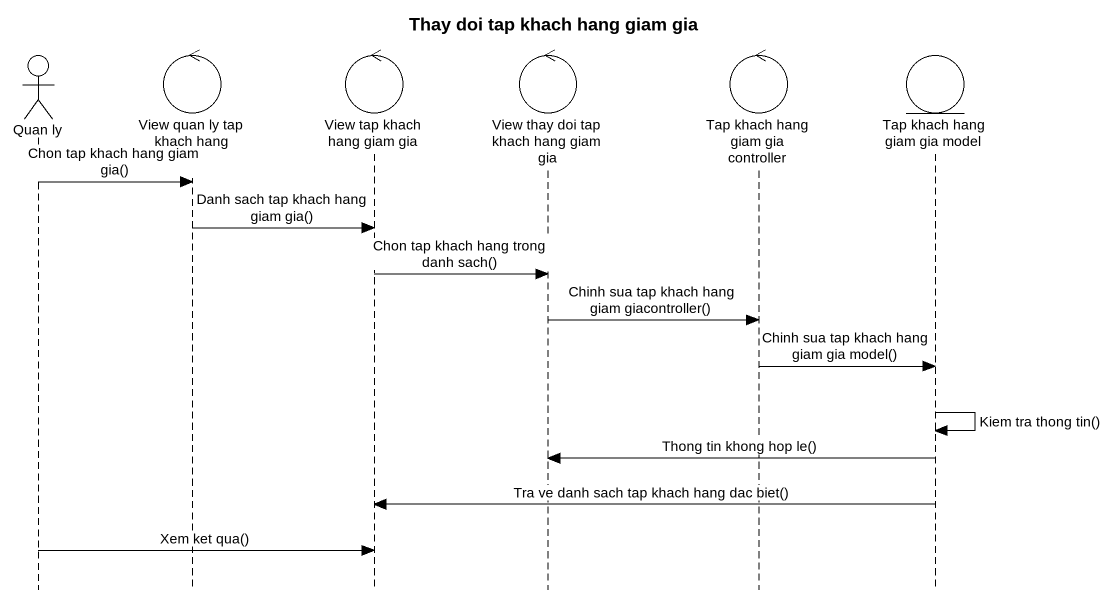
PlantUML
@startuml
title Thay doi tap khach hang giam gia
hide footbox
actor "Quan ly" as Quan_ly
control "View quan ly tap khach hang" as View_quan_ly_tap_khach_hang
control "View tap khach hang giam gia" as View_tap_khach_hang_giam_gia
control "View thay doi tap khach hang giam gia" as View_thay_doi_tap_khach
control "Tap khach hang giam gia controller" as Tap_khach_hang_giam_gia
entity "Tap khach hang giam gia model" as Tap_khach_hang_giam_gia_2

Quan_ly -> View_quan_ly_tap_khach_hang : Chon tap khach hang giam gia()
View_quan_ly_tap_khach_hang -> View_tap_khach_hang_giam_gia : Danh sach tap khach hang giam gia()
View_tap_khach_hang_giam_gia -> View_thay_doi_tap_khach : Chon tap khach hang trong danh sach()
View_thay_doi_tap_khach -> Tap_khach_hang_giam_gia : Chinh sua tap khach hang giam giacontroller()
Tap_khach_hang_giam_gia -> Tap_khach_hang_giam_gia_2 : Chinh sua tap khach hang giam gia model()
Tap_khach_hang_giam_gia_2 -> Tap_khach_hang_giam_gia_2 : Kiem tra thong tin()
Tap_khach_hang_giam_gia_2 -> View_thay_doi_tap_khach : Thong tin khong hop le()
Tap_khach_hang_giam_gia_2 -> View_tap_khach_hang_giam_gia : Tra ve danh sach tap khach hang dac biet()
Quan_ly -> View_tap_khach_hang_giam_gia : Xem ket qua()
@enduml
